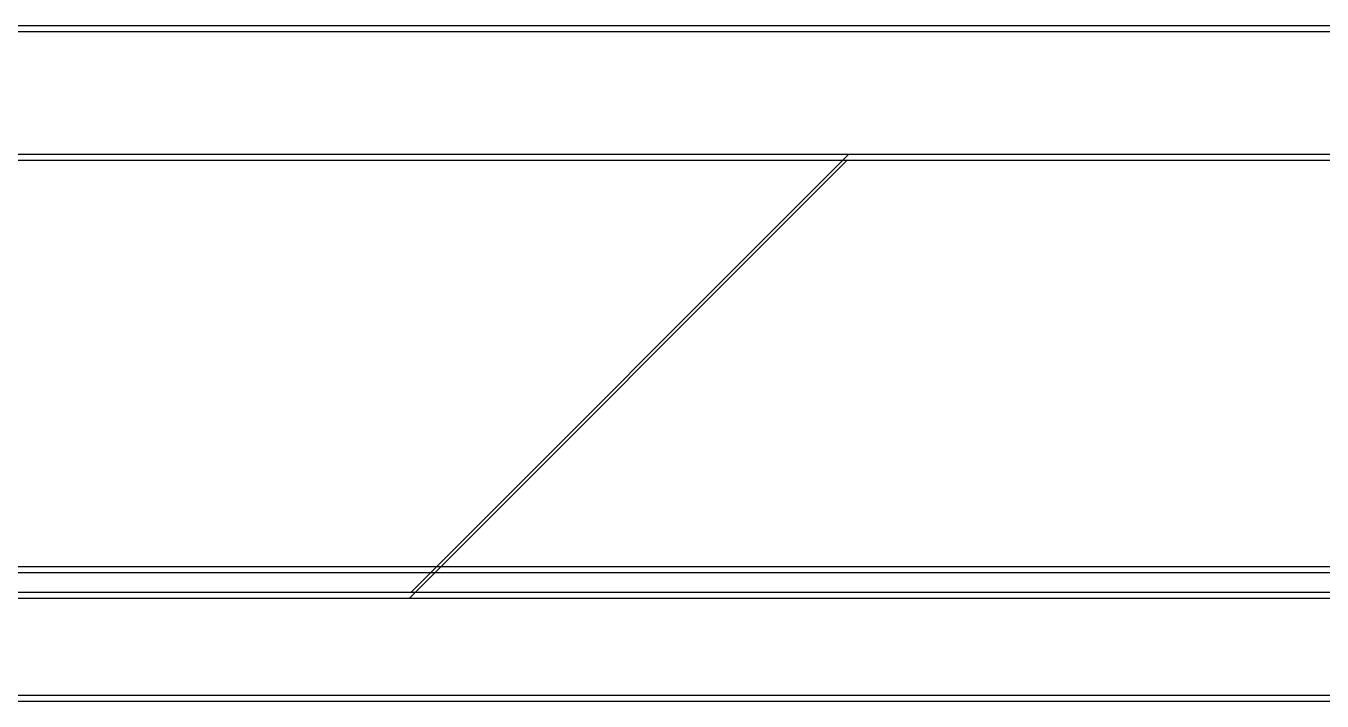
# Model space of a CAD drawing. Header units: millimetres. Extents: x 10297564 to 11610295, y -9287743 to -8409454.
# Drawn here: x 10535751 to 10536256, y -9103015 to -9102752 of the extents above; entities that cross this region are included whole.
import ezdxf

# ---------------------------------------------------------------- set-up
doc = ezdxf.new("R2010")
doc.units = ezdxf.units.MM
doc.header["$LTSCALE"] = 100
doc.layers.add('-0', color=7, linetype='Continuous')

# ---------------------------------------------------------------- blocks, each defined once
blk = doc.blocks.new('인버터 외형도')
at = {"layer": '-0', "linetype": 'Continuous'}
for p, q in [((125390.72, 34079.56), (124867.59, 34079.56)), ((125390.29, 34077.84), (124867.16, 34077.84)), ((125378.24, 34041.94), (124850.05, 34041.94)), ((125070.29, 33914.02), (125198.21, 34041.94)), ((125377.8, 34040.22), (124849.62, 34040.22)), ((125069.86, 33912.3), (125197.77, 34040.22)), ((124793.48, 33919.83), (125369.56, 33919.83)), ((124793.91, 33921.54), (125369.99, 33921.54)), ((124789.97, 33912.3), (125369.56, 33912.3)), ((124790.4, 33914.02), (125369.99, 33914.02)), ((124775.93, 33882.2), (125369.76, 33882.2)), ((124776.37, 33883.92), (125370.19, 33883.92))]:
    blk.add_line(p, q, dxfattribs=at)

msp = doc.modelspace()

# ---------------------------------------------------------------- block references
at = {"xscale": 1.333333333333333, "yscale": 1.333333333333333, "zscale": 1.333333333333333}
msp.add_blockref('인버터 외형도', (10369140.57, -9148190.99), dxfattribs=at)

doc.saveas('drawing.dxf')
